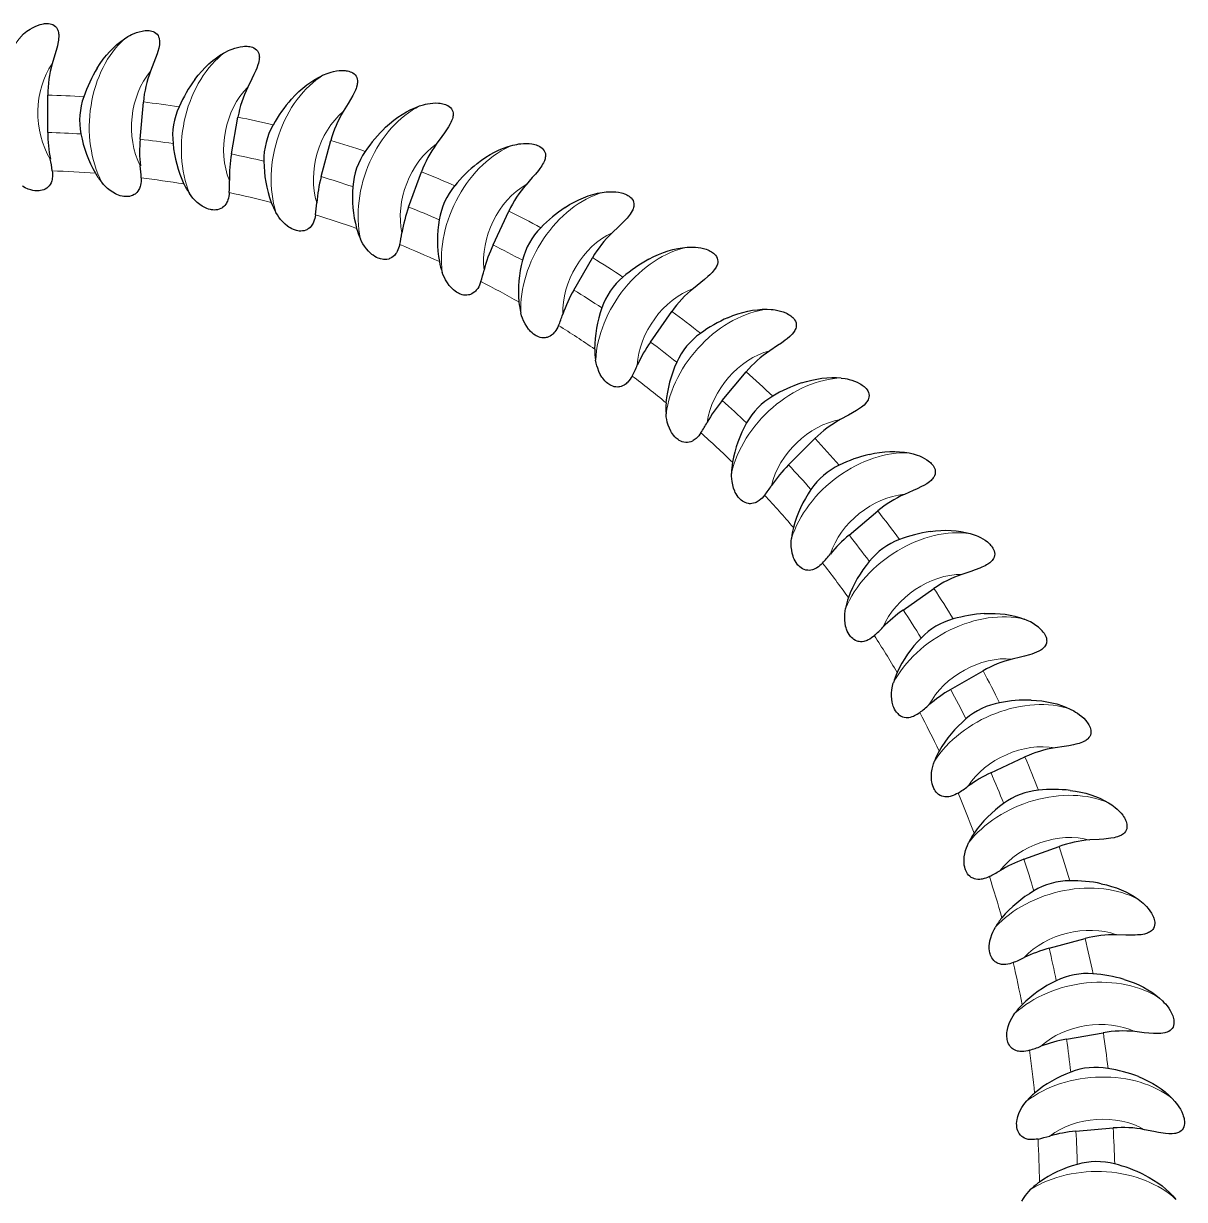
# Model space of a CAD drawing. Extents: x 89 to 617, y -10 to 440.
# Drawn here: x 585.83 to 616.9, y 140.66 to 172.13 of the extents above; entities that cross this region are included whole.
import ezdxf

# ---------------------------------------------------------------- set-up
doc = ezdxf.new("R2010")
doc.units = 0
doc.header["$LTSCALE"] = 7
doc.header["$MEASUREMENT"] = 0
doc.layers.add('8', color=250, linetype='CONTINUOUS', lineweight=15)

msp = doc.modelspace()

# ---------------------------------------------------------------- linework, layer by layer
at = {"layer": '8', "lineweight": 30, "ltscale": 0.02501}
for p, q in [((586.481, 169.217), (586.481, 170.217)), ((593.797, 168.035), (594.056, 169.001)), ((598.395, 166.207), (598.818, 167.114)), ((600.557, 165), (601.057, 165.866)), ((602.606, 163.609), (603.18, 164.428)), ((606.302, 160.318), (607.009, 161.026)), ((607.921, 158.444), (608.687, 159.087)), ((612.598, 149.765), (613.538, 150.108)), ((613.273, 147.383), (614.24, 147.642)), ((613.99, 142.487), (614.986, 142.574))]:
    msp.add_line(p, q, dxfattribs=at)
at = {"layer": '8', "lineweight": 30, "ltscale": 0.025011}
for p, q in [((588.951, 169.037), (589.038, 170.033)), ((591.396, 168.642), (591.569, 169.627)), ((596.136, 167.221), (596.478, 168.162)), ((609.37, 156.436), (610.19, 157.01)), ((610.639, 154.309), (611.506, 154.81)), ((611.718, 152.08), (612.624, 152.503)), ((613.738, 144.95), (614.724, 145.124))]:
    msp.add_line(p, q, dxfattribs=at)
at = {"layer": '8', "lineweight": 30, "ltscale": 0.025009}
msp.add_line((604.526, 162.044), (605.169, 162.81), dxfattribs=at)
at = {"layer": '8', "lineweight": 30}
for points in [[(585.832, 171.86), (585.919, 171.926), (585.964, 171.957), (586.011, 171.986), (586.074, 172.022), (586.141, 172.055), (586.209, 172.083), (586.281, 172.106), (586.321, 172.117), (586.362, 172.125), (586.396, 172.13), (586.43, 172.133), (586.467, 172.134), (586.504, 172.132), (586.541, 172.127), (586.576, 172.119), (586.618, 172.103), (586.656, 172.081), (586.689, 172.054), (586.716, 172.023), (586.736, 171.99), (586.751, 171.954), (586.76, 171.926), (586.766, 171.897), (586.77, 171.868), (586.773, 171.839), (586.773, 171.779), (586.771, 171.734), (586.766, 171.688), (586.75, 171.597), (586.737, 171.536), (586.706, 171.413), (586.672, 171.293), (586.6, 171.053)], [(588.534, 171.726), (588.627, 171.784), (588.675, 171.811), (588.724, 171.836), (588.79, 171.866), (588.859, 171.893), (588.93, 171.915), (589.003, 171.932), (589.045, 171.939), (589.086, 171.944), (589.12, 171.945), (589.154, 171.946), (589.191, 171.943), (589.228, 171.938), (589.264, 171.93), (589.298, 171.919), (589.339, 171.899), (589.375, 171.875), (589.405, 171.845), (589.43, 171.811), (589.447, 171.776), (589.459, 171.739), (589.465, 171.711), (589.469, 171.682), (589.47, 171.653), (589.47, 171.623), (589.466, 171.564), (589.459, 171.519), (589.45, 171.473), (589.426, 171.384), (589.408, 171.324), (589.366, 171.204), (589.322, 171.088), (589.23, 170.855)], [(591.215, 171.357), (591.312, 171.407), (591.362, 171.43), (591.413, 171.45), (591.482, 171.475), (591.553, 171.495), (591.626, 171.511), (591.7, 171.522), (591.742, 171.525), (591.784, 171.526), (591.818, 171.525), (591.851, 171.522), (591.888, 171.516), (591.925, 171.508), (591.96, 171.497), (591.993, 171.483), (592.032, 171.46), (592.066, 171.432), (592.093, 171.4), (592.114, 171.364), (592.129, 171.328), (592.137, 171.29), (592.141, 171.261), (592.142, 171.232), (592.141, 171.202), (592.139, 171.173), (592.129, 171.114), (592.118, 171.07), (592.105, 171.026), (592.074, 170.938), (592.05, 170.88), (591.998, 170.765), (591.944, 170.653), (591.832, 170.429)], [(593.854, 170.756), (593.955, 170.797), (594.007, 170.815), (594.059, 170.831), (594.13, 170.85), (594.202, 170.864), (594.276, 170.873), (594.351, 170.877), (594.393, 170.877), (594.434, 170.874), (594.468, 170.87), (594.502, 170.864), (594.538, 170.856), (594.574, 170.844), (594.608, 170.83), (594.64, 170.813), (594.676, 170.787), (594.708, 170.756), (594.732, 170.722), (594.75, 170.685), (594.761, 170.647), (594.766, 170.608), (594.767, 170.579), (594.766, 170.55), (594.763, 170.521), (594.757, 170.492), (594.742, 170.434), (594.728, 170.391), (594.711, 170.348), (594.673, 170.264), (594.644, 170.208), (594.582, 170.098), (594.518, 169.991), (594.387, 169.777)], [(596.43, 169.927), (596.534, 169.959), (596.587, 169.973), (596.641, 169.984), (596.713, 169.996), (596.786, 170.004), (596.86, 170.007), (596.936, 170.005), (596.977, 170.001), (597.019, 169.994), (597.052, 169.987), (597.085, 169.979), (597.12, 169.967), (597.155, 169.952), (597.187, 169.935), (597.218, 169.916), (597.252, 169.886), (597.28, 169.853), (597.302, 169.817), (597.316, 169.778), (597.324, 169.739), (597.326, 169.701), (597.324, 169.672), (597.321, 169.643), (597.315, 169.614), (597.307, 169.585), (597.287, 169.529), (597.269, 169.487), (597.248, 169.446), (597.203, 169.366), (597.169, 169.313), (597.098, 169.208), (597.025, 169.107), (596.876, 168.906)], [(598.924, 168.877), (599.03, 168.9), (599.084, 168.909), (599.139, 168.915), (599.212, 168.921), (599.286, 168.923), (599.36, 168.919), (599.435, 168.91), (599.476, 168.902), (599.516, 168.893), (599.549, 168.883), (599.581, 168.871), (599.615, 168.856), (599.648, 168.839), (599.679, 168.819), (599.707, 168.797), (599.739, 168.764), (599.765, 168.729), (599.783, 168.691), (599.794, 168.651), (599.798, 168.612), (599.797, 168.573), (599.793, 168.544), (599.786, 168.516), (599.778, 168.488), (599.768, 168.46), (599.743, 168.406), (599.721, 168.366), (599.697, 168.326), (599.645, 168.25), (599.607, 168.2), (599.527, 168.102), (599.445, 168.008), (599.279, 167.82)], [(586.6, 168.19), (586.604, 168.141), (586.606, 168.091), (586.605, 168.04), (586.599, 167.99), (586.594, 167.958), (586.586, 167.927), (586.577, 167.899), (586.567, 167.872), (586.545, 167.829), (586.521, 167.793), (586.495, 167.763), (586.475, 167.745), (586.455, 167.728), (586.414, 167.702), (586.373, 167.683), (586.332, 167.669), (586.29, 167.66), (586.249, 167.654), (586.217, 167.653), (586.186, 167.653), (586.134, 167.657), (586.082, 167.666), (586.031, 167.678), (585.993, 167.69), (585.954, 167.704), (585.878, 167.739), (585.802, 167.781)], [(588.98, 168.003), (588.98, 167.954), (588.977, 167.904), (588.972, 167.854), (588.962, 167.804), (588.953, 167.773), (588.943, 167.743), (588.932, 167.715), (588.919, 167.69), (588.894, 167.648), (588.866, 167.614), (588.838, 167.587), (588.817, 167.57), (588.795, 167.556), (588.752, 167.533), (588.71, 167.518), (588.667, 167.507), (588.625, 167.502), (588.583, 167.5), (588.552, 167.501), (588.52, 167.504), (588.469, 167.513), (588.419, 167.526), (588.369, 167.543), (588.332, 167.558), (588.295, 167.576), (588.222, 167.616), (588.15, 167.665), (588.079, 167.722), (588.027, 167.771), (587.975, 167.824), (587.925, 167.883)], [(591.335, 167.61), (591.33, 167.561), (591.323, 167.511), (591.313, 167.461), (591.299, 167.413), (591.288, 167.382), (591.275, 167.353), (591.262, 167.327), (591.247, 167.303), (591.218, 167.264), (591.187, 167.232), (591.157, 167.207), (591.134, 167.192), (591.112, 167.18), (591.067, 167.161), (591.023, 167.149), (590.98, 167.143), (590.938, 167.141), (590.896, 167.143), (590.864, 167.147), (590.833, 167.153), (590.783, 167.166), (590.734, 167.183), (590.686, 167.205), (590.65, 167.223), (590.615, 167.243), (590.545, 167.29), (590.478, 167.345), (590.413, 167.408), (590.365, 167.461), (590.318, 167.519), (590.273, 167.582)], [(601.316, 167.613), (601.425, 167.627), (601.48, 167.631), (601.534, 167.633), (601.608, 167.632), (601.681, 167.627), (601.755, 167.617), (601.829, 167.602), (601.869, 167.591), (601.908, 167.577), (601.94, 167.565), (601.971, 167.55), (602.003, 167.533), (602.035, 167.512), (602.064, 167.49), (602.09, 167.465), (602.119, 167.43), (602.141, 167.393), (602.156, 167.353), (602.164, 167.312), (602.165, 167.273), (602.16, 167.235), (602.153, 167.206), (602.144, 167.178), (602.134, 167.151), (602.121, 167.124), (602.092, 167.073), (602.066, 167.035), (602.039, 166.997), (601.98, 166.926), (601.938, 166.88), (601.85, 166.789), (601.76, 166.702), (601.579, 166.53)], [(593.646, 167.012), (593.638, 166.964), (593.626, 166.915), (593.612, 166.866), (593.594, 166.82), (593.58, 166.79), (593.565, 166.762), (593.549, 166.737), (593.532, 166.714), (593.499, 166.678), (593.466, 166.649), (593.434, 166.627), (593.41, 166.614), (593.386, 166.604), (593.34, 166.589), (593.295, 166.581), (593.252, 166.578), (593.21, 166.58), (593.168, 166.586), (593.137, 166.592), (593.107, 166.601), (593.058, 166.618), (593.01, 166.64), (592.964, 166.665), (592.93, 166.687), (592.897, 166.71), (592.832, 166.763), (592.77, 166.824), (592.71, 166.892), (592.667, 166.949), (592.625, 167.011), (592.586, 167.077)], [(595.897, 166.216), (595.884, 166.168), (595.868, 166.121), (595.85, 166.073), (595.827, 166.028), (595.811, 166), (595.794, 165.974), (595.775, 165.95), (595.757, 165.929), (595.721, 165.895), (595.686, 165.87), (595.652, 165.851), (595.627, 165.84), (595.602, 165.831), (595.555, 165.821), (595.51, 165.817), (595.466, 165.818), (595.424, 165.823), (595.383, 165.832), (595.353, 165.842), (595.323, 165.853), (595.276, 165.874), (595.231, 165.9), (595.187, 165.93), (595.155, 165.954), (595.124, 165.98), (595.064, 166.038), (595.007, 166.104), (594.953, 166.178), (594.915, 166.238), (594.879, 166.303), (594.846, 166.373)], [(603.59, 166.146), (603.699, 166.15), (603.754, 166.149), (603.809, 166.147), (603.882, 166.139), (603.955, 166.128), (604.027, 166.112), (604.099, 166.09), (604.138, 166.075), (604.176, 166.058), (604.207, 166.043), (604.236, 166.026), (604.267, 166.006), (604.297, 165.983), (604.324, 165.958), (604.348, 165.931), (604.374, 165.894), (604.393, 165.854), (604.404, 165.813), (604.408, 165.772), (604.405, 165.733), (604.397, 165.695), (604.388, 165.668), (604.377, 165.641), (604.364, 165.614), (604.349, 165.589), (604.315, 165.54), (604.287, 165.504), (604.256, 165.47), (604.191, 165.403), (604.146, 165.361), (604.05, 165.278), (603.953, 165.2), (603.757, 165.044)], [(598.069, 165.226), (598.052, 165.18), (598.033, 165.134), (598.01, 165.088), (597.984, 165.045), (597.965, 165.019), (597.945, 164.994), (597.925, 164.972), (597.905, 164.952), (597.867, 164.922), (597.829, 164.9), (597.793, 164.884), (597.767, 164.875), (597.742, 164.869), (597.694, 164.862), (597.649, 164.862), (597.606, 164.867), (597.564, 164.876), (597.524, 164.889), (597.495, 164.901), (597.467, 164.914), (597.421, 164.94), (597.378, 164.97), (597.337, 165.003), (597.307, 165.03), (597.279, 165.059), (597.224, 165.122), (597.173, 165.193), (597.126, 165.27), (597.094, 165.334), (597.063, 165.402), (597.036, 165.474)], [(600.147, 164.051), (600.126, 164.006), (600.103, 163.962), (600.076, 163.919), (600.046, 163.878), (600.025, 163.853), (600.004, 163.83), (599.982, 163.81), (599.959, 163.792), (599.919, 163.766), (599.879, 163.747), (599.842, 163.734), (599.816, 163.727), (599.79, 163.723), (599.742, 163.721), (599.697, 163.725), (599.654, 163.734), (599.614, 163.746), (599.575, 163.763), (599.547, 163.777), (599.52, 163.793), (599.477, 163.822), (599.437, 163.856), (599.398, 163.892), (599.371, 163.922), (599.345, 163.953), (599.296, 164.021), (599.252, 164.096), (599.212, 164.177), (599.185, 164.243), (599.16, 164.313), (599.139, 164.388)], [(605.727, 164.486), (605.837, 164.481), (605.891, 164.475), (605.945, 164.468), (606.017, 164.454), (606.089, 164.436), (606.16, 164.414), (606.23, 164.386), (606.267, 164.368), (606.304, 164.348), (606.333, 164.33), (606.36, 164.311), (606.39, 164.287), (606.417, 164.262), (606.442, 164.235), (606.464, 164.206), (606.486, 164.166), (606.501, 164.125), (606.509, 164.084), (606.509, 164.043), (606.504, 164.004), (606.492, 163.967), (606.481, 163.94), (606.467, 163.914), (606.452, 163.889), (606.435, 163.865), (606.397, 163.819), (606.365, 163.786), (606.332, 163.754), (606.262, 163.694), (606.212, 163.656), (606.11, 163.582), (606.006, 163.512), (605.797, 163.373)], [(602.115, 162.699), (602.09, 162.656), (602.063, 162.614), (602.032, 162.574), (601.999, 162.536), (601.976, 162.513), (601.953, 162.492), (601.929, 162.474), (601.905, 162.458), (601.862, 162.435), (601.822, 162.419), (601.784, 162.41), (601.757, 162.406), (601.731, 162.404), (601.682, 162.406), (601.638, 162.414), (601.596, 162.426), (601.557, 162.442), (601.52, 162.462), (601.493, 162.478), (601.467, 162.497), (601.427, 162.53), (601.39, 162.566), (601.355, 162.606), (601.331, 162.638), (601.307, 162.671), (601.264, 162.743), (601.227, 162.822), (601.194, 162.906), (601.173, 162.975), (601.155, 163.047), (601.14, 163.122)], [(607.712, 162.646), (607.82, 162.631), (607.874, 162.621), (607.927, 162.609), (607.998, 162.589), (608.068, 162.565), (608.136, 162.537), (608.203, 162.503), (608.239, 162.481), (608.274, 162.458), (608.301, 162.438), (608.327, 162.416), (608.354, 162.39), (608.379, 162.363), (608.402, 162.333), (608.421, 162.303), (608.44, 162.262), (608.451, 162.219), (608.455, 162.177), (608.452, 162.136), (608.443, 162.098), (608.428, 162.062), (608.415, 162.036), (608.399, 162.012), (608.381, 161.988), (608.362, 161.966), (608.321, 161.923), (608.286, 161.893), (608.25, 161.864), (608.175, 161.811), (608.122, 161.777), (608.014, 161.712), (607.905, 161.651), (607.684, 161.532)], [(603.957, 161.181), (603.929, 161.141), (603.898, 161.101), (603.864, 161.063), (603.828, 161.028), (603.803, 161.007), (603.777, 160.989), (603.752, 160.972), (603.727, 160.959), (603.683, 160.94), (603.641, 160.928), (603.602, 160.921), (603.575, 160.92), (603.549, 160.92), (603.501, 160.926), (603.457, 160.938), (603.417, 160.954), (603.379, 160.974), (603.344, 160.996), (603.318, 161.015), (603.294, 161.036), (603.258, 161.072), (603.224, 161.112), (603.192, 161.155), (603.171, 161.188), (603.15, 161.224), (603.114, 161.299), (603.083, 161.38), (603.058, 161.468), (603.043, 161.537), (603.031, 161.611), (603.023, 161.688)], [(609.528, 160.64), (609.635, 160.616), (609.687, 160.601), (609.74, 160.584), (609.808, 160.559), (609.876, 160.529), (609.941, 160.494), (610.005, 160.454), (610.039, 160.43), (610.072, 160.404), (610.097, 160.381), (610.121, 160.358), (610.146, 160.33), (610.169, 160.3), (610.188, 160.269), (610.205, 160.236), (610.22, 160.194), (610.228, 160.151), (610.228, 160.109), (610.221, 160.068), (610.209, 160.031), (610.191, 159.996), (610.175, 159.972), (610.157, 159.949), (610.138, 159.927), (610.117, 159.906), (610.072, 159.867), (610.035, 159.84), (609.997, 159.815), (609.917, 159.768), (609.861, 159.738), (609.747, 159.683), (609.634, 159.632), (609.404, 159.532)], [(605.66, 159.508), (605.629, 159.47), (605.594, 159.434), (605.557, 159.399), (605.518, 159.367), (605.491, 159.348), (605.464, 159.332), (605.438, 159.318), (605.412, 159.307), (605.366, 159.292), (605.323, 159.283), (605.284, 159.28), (605.256, 159.281), (605.231, 159.284), (605.183, 159.294), (605.141, 159.31), (605.102, 159.329), (605.066, 159.352), (605.033, 159.377), (605.009, 159.399), (604.987, 159.421), (604.954, 159.461), (604.923, 159.503), (604.896, 159.548), (604.877, 159.584), (604.86, 159.621), (604.83, 159.699), (604.807, 159.783), (604.789, 159.872), (604.78, 159.943), (604.775, 160.017), (604.774, 160.094)], [(607.211, 157.693), (607.176, 157.658), (607.139, 157.624), (607.099, 157.593), (607.057, 157.565), (607.029, 157.549), (607.001, 157.535), (606.973, 157.523), (606.946, 157.514), (606.899, 157.503), (606.855, 157.498), (606.816, 157.499), (606.789, 157.502), (606.764, 157.507), (606.717, 157.522), (606.676, 157.541), (606.639, 157.563), (606.605, 157.589), (606.575, 157.618), (606.553, 157.641), (606.533, 157.665), (606.503, 157.707), (606.476, 157.752), (606.453, 157.8), (606.438, 157.837), (606.424, 157.875), (606.401, 157.956), (606.385, 158.041), (606.375, 158.131), (606.372, 158.203), (606.373, 158.277), (606.379, 158.354)], [(611.163, 158.484), (611.267, 158.45), (611.318, 158.431), (611.369, 158.41), (611.435, 158.378), (611.499, 158.342), (611.562, 158.302), (611.622, 158.257), (611.654, 158.23), (611.684, 158.201), (611.707, 158.176), (611.729, 158.15), (611.751, 158.12), (611.771, 158.089), (611.788, 158.056), (611.802, 158.022), (611.813, 157.979), (611.817, 157.935), (611.814, 157.893), (611.804, 157.853), (611.788, 157.817), (611.767, 157.784), (611.749, 157.761), (611.729, 157.74), (611.708, 157.72), (611.685, 157.701), (611.637, 157.666), (611.598, 157.642), (611.558, 157.62), (611.474, 157.58), (611.416, 157.556), (611.298, 157.511), (611.18, 157.47), (610.942, 157.391)], [(608.598, 155.749), (608.56, 155.718), (608.52, 155.688), (608.477, 155.66), (608.433, 155.635), (608.404, 155.622), (608.374, 155.61), (608.346, 155.601), (608.318, 155.594), (608.27, 155.588), (608.226, 155.587), (608.187, 155.591), (608.161, 155.596), (608.136, 155.603), (608.091, 155.622), (608.052, 155.644), (608.017, 155.67), (607.985, 155.699), (607.957, 155.73), (607.938, 155.755), (607.92, 155.781), (607.894, 155.826), (607.871, 155.873), (607.852, 155.922), (607.84, 155.96), (607.829, 156), (607.814, 156.082), (607.805, 156.168), (607.803, 156.259), (607.806, 156.331), (607.814, 156.404), (607.827, 156.481)], [(613.114, 155.846), (613.086, 155.88), (613.056, 155.912), (613.024, 155.943), (612.991, 155.973), (612.921, 156.026), (612.848, 156.075), (612.772, 156.118), (612.688, 156.158), (612.603, 156.193)], [(613.114, 155.846), (613.138, 155.813), (613.159, 155.778), (613.177, 155.743), (613.191, 155.706), (613.199, 155.68), (613.204, 155.655), (613.207, 155.631), (613.208, 155.608), (613.206, 155.577), (613.2, 155.547), (613.191, 155.519), (613.172, 155.481), (613.147, 155.447), (613.126, 155.424), (613.103, 155.403), (613.078, 155.383), (613.052, 155.365), (612.996, 155.333), (612.937, 155.305), (612.876, 155.281), (612.813, 155.259), (612.746, 155.238), (612.611, 155.202), (612.505, 155.175), (612.289, 155.124)], [(609.19, 153.702), (609.161, 153.742), (609.137, 153.784), (609.116, 153.828), (609.102, 153.862), (609.091, 153.898), (609.072, 153.971), (609.061, 154.048), (609.056, 154.13), (609.058, 154.215), (609.066, 154.303), (609.082, 154.394), (609.105, 154.488)], [(609.19, 153.702), (609.226, 153.663), (609.247, 153.643), (609.27, 153.625), (609.292, 153.611), (609.315, 153.598), (609.353, 153.581), (609.396, 153.568), (609.445, 153.561), (609.48, 153.56), (609.519, 153.563), (609.563, 153.571), (609.61, 153.584), (609.642, 153.596), (609.674, 153.61), (609.711, 153.629), (609.747, 153.65), (609.81, 153.693)], [(613.839, 153.785), (613.935, 153.734), (613.983, 153.706), (614.029, 153.677), (614.088, 153.634), (614.146, 153.588), (614.2, 153.538), (614.252, 153.482), (614.278, 153.45), (614.303, 153.417), (614.321, 153.388), (614.338, 153.359), (614.355, 153.325), (614.369, 153.291), (614.38, 153.256), (614.388, 153.22), (614.391, 153.175), (614.388, 153.132), (614.377, 153.091), (614.36, 153.053), (614.338, 153.02), (614.312, 152.992), (614.291, 152.972), (614.268, 152.954), (614.243, 152.938), (614.217, 152.924), (614.164, 152.898), (614.121, 152.881), (614.078, 152.867), (613.988, 152.842), (613.927, 152.828), (613.803, 152.804), (613.68, 152.784), (613.432, 152.748)], [(610.838, 151.538), (610.795, 151.514), (610.75, 151.491), (610.704, 151.471), (610.656, 151.454), (610.624, 151.446), (610.594, 151.44), (610.564, 151.436), (610.535, 151.434), (610.487, 151.436), (610.444, 151.442), (610.406, 151.453), (610.381, 151.463), (610.358, 151.475), (610.317, 151.5), (610.282, 151.53), (610.252, 151.561), (610.226, 151.595), (610.204, 151.63), (610.189, 151.658), (610.176, 151.687), (610.158, 151.735), (610.144, 151.786), (610.133, 151.838), (610.128, 151.877), (610.124, 151.918), (610.123, 152.002), (610.13, 152.088), (610.144, 152.178), (610.159, 152.248), (610.18, 152.319), (610.205, 152.392)], [(614.859, 151.279), (614.951, 151.22), (614.996, 151.188), (615.039, 151.154), (615.095, 151.107), (615.148, 151.056), (615.198, 151.001), (615.245, 150.941), (615.268, 150.907), (615.29, 150.871), (615.306, 150.841), (615.32, 150.811), (615.334, 150.776), (615.345, 150.74), (615.353, 150.704), (615.357, 150.668), (615.357, 150.623), (615.35, 150.58), (615.336, 150.54), (615.315, 150.504), (615.291, 150.474), (615.262, 150.447), (615.239, 150.43), (615.214, 150.414), (615.189, 150.4), (615.162, 150.388), (615.106, 150.367), (615.062, 150.354), (615.017, 150.343), (614.926, 150.326), (614.864, 150.318), (614.738, 150.305), (614.614, 150.296), (614.364, 150.281)], [(611.674, 149.302), (611.629, 149.281), (611.583, 149.263), (611.535, 149.247), (611.486, 149.235), (611.454, 149.229), (611.422, 149.225), (611.392, 149.224), (611.364, 149.225), (611.316, 149.23), (611.273, 149.241), (611.237, 149.255), (611.212, 149.267), (611.19, 149.281), (611.152, 149.31), (611.119, 149.342), (611.092, 149.376), (611.07, 149.412), (611.05, 149.449), (611.038, 149.478), (611.027, 149.508), (611.014, 149.558), (611.004, 149.609), (610.998, 149.662), (610.997, 149.702), (610.997, 149.743), (611.003, 149.826), (611.017, 149.912), (611.038, 150), (611.06, 150.068), (611.087, 150.137), (611.119, 150.208)], [(615.658, 148.694), (615.744, 148.627), (615.786, 148.591), (615.826, 148.554), (615.878, 148.501), (615.926, 148.446), (615.971, 148.387), (616.012, 148.324), (616.033, 148.287), (616.051, 148.25), (616.064, 148.219), (616.076, 148.187), (616.087, 148.151), (616.095, 148.115), (616.099, 148.078), (616.101, 148.042), (616.096, 147.997), (616.085, 147.954), (616.068, 147.916), (616.045, 147.882), (616.017, 147.854), (615.987, 147.83), (615.962, 147.814), (615.936, 147.801), (615.909, 147.789), (615.881, 147.779), (615.824, 147.763), (615.779, 147.754), (615.734, 147.747), (615.642, 147.739), (615.579, 147.735), (615.452, 147.734), (615.328, 147.736), (615.077, 147.742)], [(612.312, 147.002), (612.266, 146.985), (612.218, 146.97), (612.169, 146.959), (612.119, 146.951), (612.086, 146.948), (612.055, 146.947), (612.025, 146.949), (611.997, 146.952), (611.949, 146.962), (611.908, 146.976), (611.873, 146.993), (611.849, 147.007), (611.829, 147.022), (611.793, 147.055), (611.763, 147.09), (611.739, 147.126), (611.72, 147.164), (611.704, 147.202), (611.694, 147.232), (611.686, 147.263), (611.677, 147.314), (611.672, 147.366), (611.671, 147.419), (611.672, 147.459), (611.676, 147.5), (611.689, 147.582), (611.711, 147.666), (611.74, 147.752), (611.768, 147.818), (611.8, 147.885), (611.838, 147.952)], [(616.228, 146.048), (616.308, 145.974), (616.347, 145.935), (616.384, 145.894), (616.43, 145.838), (616.474, 145.778), (616.513, 145.716), (616.549, 145.649), (616.566, 145.611), (616.581, 145.572), (616.592, 145.54), (616.601, 145.507), (616.608, 145.47), (616.613, 145.433), (616.614, 145.397), (616.612, 145.36), (616.604, 145.316), (616.589, 145.275), (616.569, 145.238), (616.542, 145.206), (616.513, 145.18), (616.48, 145.159), (616.454, 145.146), (616.428, 145.135), (616.4, 145.126), (616.371, 145.118), (616.312, 145.107), (616.267, 145.102), (616.221, 145.099), (616.129, 145.098), (616.066, 145.101), (615.94, 145.11), (615.816, 145.123), (615.567, 145.151)], [(612.748, 144.654), (612.7, 144.642), (612.651, 144.631), (612.601, 144.624), (612.551, 144.621), (612.518, 144.621), (612.487, 144.623), (612.457, 144.627), (612.429, 144.632), (612.383, 144.646), (612.343, 144.664), (612.309, 144.684), (612.287, 144.7), (612.268, 144.717), (612.235, 144.753), (612.209, 144.79), (612.188, 144.828), (612.172, 144.867), (612.159, 144.907), (612.152, 144.938), (612.147, 144.969), (612.142, 145.021), (612.142, 145.073), (612.145, 145.126), (612.15, 145.166), (612.157, 145.206), (612.178, 145.287), (612.206, 145.369), (612.243, 145.452), (612.276, 145.515), (612.315, 145.579), (612.358, 145.643)], [(612.977, 142.278), (612.929, 142.27), (612.879, 142.264), (612.828, 142.261), (612.778, 142.262), (612.745, 142.265), (612.714, 142.269), (612.685, 142.276), (612.657, 142.284), (612.612, 142.302), (612.574, 142.323), (612.542, 142.346), (612.522, 142.364), (612.504, 142.383), (612.474, 142.421), (612.452, 142.46), (612.434, 142.5), (612.421, 142.54), (612.413, 142.582), (612.408, 142.613), (612.406, 142.644), (612.405, 142.696), (612.41, 142.748), (612.418, 142.8), (612.426, 142.84), (612.437, 142.879), (612.464, 142.958), (612.5, 143.037), (612.544, 143.117), (612.582, 143.177), (612.626, 143.237), (612.675, 143.297)], [(616.566, 143.364), (616.639, 143.283), (616.674, 143.24), (616.707, 143.196), (616.748, 143.136), (616.786, 143.073), (616.821, 143.007), (616.85, 142.938), (616.864, 142.898), (616.876, 142.858), (616.883, 142.825), (616.889, 142.792), (616.894, 142.755), (616.895, 142.717), (616.893, 142.68), (616.888, 142.645), (616.876, 142.601), (616.858, 142.561), (616.834, 142.526), (616.805, 142.497), (616.774, 142.474), (616.739, 142.455), (616.712, 142.445), (616.685, 142.436), (616.656, 142.429), (616.627, 142.424), (616.568, 142.418), (616.522, 142.417), (616.476, 142.418), (616.384, 142.426), (616.321, 142.434), (616.197, 142.454), (616.074, 142.477), (615.829, 142.527)], [(612.547, 140.613), (612.589, 140.689), (612.64, 140.764), (612.683, 140.821), (612.732, 140.877), (612.786, 140.932)]]:
    msp.add_lwpolyline(points, dxfattribs=at)
for centre, radius, start, end in [((589.446, 170.22), 2.965, 163.6809, 180.0394), ((591.222, 168.863), 3.999, 148.7342, 160.8647), ((591.992, 169.777), 2.965, 158.6809, 175.0394), ((593.643, 168.271), 3.999, 143.7342, 155.8647), ((594.49, 169.114), 2.965, 153.6809, 170.0394), ((589.224, 169.539), 1.891, 160.3687, 191.0375), ((596.003, 167.47), 3.999, 138.7342, 150.8647), ((591.712, 169.118), 1.891, 155.3697, 186.0366), ((596.92, 168.236), 2.965, 148.6809, 165.0394), ((594.153, 168.483), 1.891, 150.3688, 181.0375), ((598.284, 166.466), 3.999, 133.7342, 145.8647), ((590.218, 169.218), 3.737, 180.0191, 190.9749), ((590.596, 169.762), 3.28, 190.2668, 209.9273), ((592.674, 168.712), 3.737, 175.0191, 185.9749), ((593.099, 169.22), 3.281, 185.2542, 204.9096), ((596.53, 167.636), 1.891, 145.3688, 176.0375), ((599.265, 167.149), 2.965, 143.6809, 160.0394), ((582.736, 167.725), 3.892, 6.8669, 11.5882), ((595.076, 167.994), 3.737, 170.0191, 180.9749), ((595.544, 168.463), 3.281, 180.2542, 199.9096), ((600.47, 165.268), 3.999, 128.7342, 140.8647), ((589.445, 169.131), 1.967, 210.716, 219.3701), ((585.09, 167.877), 3.892, 1.8669, 6.5882), ((591.897, 168.692), 1.967, 205.716, 214.3701), ((587.449, 167.822), 3.892, 356.8669, 1.5882), ((597.407, 167.069), 3.737, 165.0191, 175.9749), ((597.914, 167.495), 3.281, 175.2542, 194.9096), ((598.823, 166.586), 1.891, 140.3688, 171.0375), ((601.506, 165.863), 2.965, 138.6809, 155.0394), ((594.3, 168.042), 1.967, 200.716, 209.3701), ((589.793, 167.563), 3.892, 351.8669, 356.5882), ((599.648, 165.945), 3.737, 160.0191, 170.9749), ((602.542, 163.883), 3.999, 123.7342, 135.8647), ((600.19, 166.325), 3.281, 170.2542, 189.9096), ((596.638, 167.184), 1.967, 195.716, 204.3701), ((592.107, 167.1), 3.892, 346.8669, 351.5882), ((601.017, 165.34), 1.891, 135.3688, 166.0375), ((603.626, 164.385), 2.965, 133.6809, 150.0394), ((601.782, 164.629), 3.737, 155.0191, 165.9749), ((598.892, 166.126), 1.967, 190.716, 199.3701), ((602.356, 164.961), 3.281, 165.2542, 184.9096), ((604.486, 162.323), 3.999, 118.7342, 130.8647), ((594.371, 166.437), 3.892, 341.8669, 346.5882), ((603.094, 163.907), 1.891, 130.3688, 161.0375), ((603.794, 163.132), 3.737, 150.0191, 160.9749), ((605.61, 162.729), 2.965, 128.6809, 145.0394), ((601.045, 164.876), 1.967, 185.716, 194.3701), ((596.568, 165.58), 3.892, 336.8669, 341.5882), ((604.394, 163.413), 3.281, 160.2542, 179.9096), ((606.287, 160.6), 3.999, 113.7342, 125.8647), ((605.038, 162.299), 1.891, 125.3688, 156.0375), ((603.081, 163.443), 1.967, 180.716, 189.3701), ((605.668, 161.466), 3.737, 145.0191, 155.9749), ((607.442, 160.906), 2.965, 123.6809, 140.0394), ((606.29, 161.693), 3.281, 155.2542, 174.9096), ((598.683, 164.534), 3.892, 331.8669, 336.5882), ((607.93, 158.726), 3.999, 108.7342, 120.8647), ((606.834, 160.528), 1.891, 120.3688, 151.0375), ((604.985, 161.837), 1.967, 175.716, 184.3701), ((607.389, 159.643), 3.737, 140.0191, 150.9749), ((609.107, 158.93), 2.965, 118.6809, 135.0394), ((600.698, 163.308), 3.892, 326.8669, 331.5882), ((608.029, 159.815), 3.281, 150.2542, 169.9096), ((609.404, 156.716), 3.999, 103.7342, 115.8647), ((606.741, 160.072), 1.967, 170.716, 179.3701), ((608.945, 157.677), 3.737, 135.0191, 145.9749), ((608.469, 158.607), 1.891, 115.3688, 146.0375), ((602.599, 161.911), 3.892, 321.8669, 326.5882), ((609.598, 157.792), 3.281, 145.2542, 164.9096), ((610.595, 156.817), 2.965, 113.6809, 130.0394), ((608.337, 158.161), 1.967, 165.716, 174.3701), ((610.324, 155.582), 3.737, 130.0191, 140.9749), ((609.931, 156.55), 1.891, 110.3688, 141.0375), ((610.697, 154.585), 3.999, 98.7342, 110.8647), ((604.371, 160.354), 3.892, 316.8669, 321.5882), ((610.984, 155.642), 3.28, 140.2668, 159.9273), ((611.892, 154.582), 2.965, 108.6809, 125.0394), ((609.76, 156.118), 1.967, 160.716, 169.3701), ((611.515, 153.376), 3.737, 125.0191, 135.9749), ((611.207, 154.374), 1.891, 105.3688, 136.0375), ((611.8, 152.35), 3.999, 93.7342, 105.8647), ((606, 158.648), 3.892, 311.8669, 316.5882), ((612.177, 153.376), 3.281, 135.2542, 154.9096), ((612.99, 152.243), 2.965, 103.6809, 120.0394), ((611, 153.958), 1.967, 155.716, 164.3701), ((612.509, 151.074), 3.737, 120.0191, 130.9749), ((612.29, 152.095), 1.891, 100.3688, 131.0375), ((612.703, 150.027), 3.999, 88.7342, 100.8647), ((607.475, 156.806), 3.892, 306.8669, 311.5882), ((613.169, 151.017), 3.281, 130.2542, 149.9096), ((612.047, 151.699), 1.967, 150.716, 159.3701), ((613.879, 149.816), 2.965, 98.6809, 115.0394), ((613.298, 148.694), 3.737, 115.0191, 125.9749), ((608.783, 154.843), 3.892, 301.8669, 306.5882), ((613.169, 149.73), 1.891, 95.3688, 126.0375), ((613.401, 147.634), 3.999, 83.7342, 95.8647), ((613.951, 148.579), 3.281, 125.2542, 144.9096), ((612.892, 149.357), 1.967, 145.716, 154.3701), ((614.554, 147.322), 2.965, 93.6809, 110.0394), ((613.877, 146.254), 3.737, 110.0191, 120.9749), ((609.915, 152.774), 3.892, 296.8669, 301.5882), ((613.839, 147.298), 1.891, 90.3688, 121.0375), ((613.887, 145.19), 3.999, 78.7342, 90.8647), ((614.518, 146.083), 3.281, 120.2542, 139.9096), ((613.531, 146.95), 1.967, 140.716, 149.3701), ((615.009, 144.778), 2.965, 88.6809, 105.0394), ((614.242, 143.773), 3.737, 105.0191, 115.9749), ((610.863, 150.614), 3.892, 291.8669, 296.5882), ((614.294, 144.816), 1.891, 85.3699, 116.0365), ((614.159, 142.712), 3.999, 73.7342, 85.8647), ((614.865, 143.547), 3.281, 115.2542, 134.9096), ((613.957, 144.497), 1.967, 135.716, 144.3701), ((615.24, 142.204), 2.965, 83.6809, 100.0394), ((614.388, 141.27), 3.737, 100.0191, 110.9749), ((611.619, 148.379), 3.892, 286.8669, 291.5882), ((614.532, 142.305), 1.891, 80.3685, 111.0377), ((614.213, 140.22), 3.999, 68.7342, 80.8647), ((614.989, 140.991), 3.281, 110.2542, 129.9096), ((614.168, 142.016), 1.967, 130.716, 139.3701), ((615.247, 139.62), 2.965, 78.6809, 95.0394), ((612.177, 146.087), 3.892, 281.8669, 286.5882), ((614.316, 138.764), 3.737, 95.0191, 105.9749), ((614.549, 139.782), 1.891, 75.3703, 106.0357), ((614.891, 138.433), 3.281, 105.2542, 124.9096), ((614.05, 137.733), 3.999, 63.7342, 75.8647), ((614.162, 139.526), 1.967, 125.716, 134.3701)]:
    msp.add_arc(centre, radius, start, end, dxfattribs=at)
at = {"layer": '8', "lineweight": 13}
for radius, start, end in [(29.388, 86.5014, 88.3789), (29.388, 81.5014, 83.3789), (29.388, 76.5014, 78.3789), (28.388, 86.5297, 88.3218), (28.388, 81.5297, 83.3218), (29.388, 71.5014, 73.3789), (28.388, 76.5297, 78.3218), (27.365, 85.5893, 88.009), (29.388, 66.5014, 68.3789), (27.365, 80.5893, 83.009), (28.388, 71.5297, 73.3218), (27.365, 75.5893, 78.009), (28.388, 66.5297, 68.3218), (27.365, 70.5893, 73.009), (29.388, 61.5014, 63.3789), (27.365, 65.5893, 68.009), (28.388, 61.5297, 63.3218), (29.388, 56.5014, 58.3789), (27.365, 60.5893, 63.009), (28.388, 56.5297, 58.3218), (29.388, 51.5014, 53.3789), (27.365, 55.5893, 58.009), (28.388, 51.5297, 53.3218), (29.388, 46.5014, 48.3789), (27.365, 50.5893, 53.009), (28.388, 46.5297, 48.3218), (27.365, 45.5893, 48.009), (29.388, 41.5014, 43.3789), (28.388, 41.5297, 43.3218), (27.365, 40.5893, 43.009), (29.388, 36.5014, 38.3789), (28.388, 36.5297, 38.3218), (27.365, 35.5893, 38.009), (29.388, 31.5014, 33.3789), (28.388, 31.5297, 33.3218), (27.365, 30.5893, 33.009), (29.388, 26.5014, 28.3789), (28.388, 26.5297, 28.3218), (27.365, 25.5893, 28.009), (29.388, 21.5014, 23.3789), (28.388, 21.5297, 23.3218), (27.365, 20.5893, 23.009), (29.388, 16.5014, 18.3789), (28.388, 16.5297, 18.3218), (27.365, 15.5893, 18.009), (29.388, 11.5014, 13.3789), (28.388, 11.5297, 13.3218), (27.365, 10.5893, 13.009), (29.388, 6.5014, 8.3789), (28.388, 6.5297, 8.3218), (27.365, 5.5893, 8.009), (27.365, 0.5893, 3.009), (28.388, 1.5297, 3.3218), (29.388, 1.5014, 3.3789)]:
    msp.add_arc((585.65, 140.842), radius, start, end, dxfattribs=at)
at = {"layer": '8', "lineweight": 13, "extrusion": (0, 0, -1)}
for centre, major_axis, start_param, end_param in [((586.958, 169.742), (0, 2.65), 3.984247, 5.638575), ((589.472, 169.518), (0.231, 2.64), 3.984247, 5.638575), ((591.956, 169.075), (0.46, 2.61), 3.984247, 5.638575), ((587.523, 169.742), (0, 1.85), 3.981634, 5.500024), ((590.035, 169.468), (0.161, 1.843), 3.981634, 5.500024), ((594.393, 168.418), (0.686, 2.56), 3.984247, 5.638575), ((592.513, 168.977), (0.321, 1.822), 3.981634, 5.500024), ((594.939, 168.272), (0.479, 1.787), 3.981634, 5.500024), ((596.763, 167.551), (0.906, 2.49), 3.984247, 5.638575), ((597.295, 167.358), (0.633, 1.738), 3.981634, 5.500024), ((599.049, 166.481), (1.12, 2.402), 3.984247, 5.638575), ((599.561, 166.242), (0.782, 1.677), 3.981634, 5.500024), ((601.232, 165.216), (1.325, 2.295), 3.984247, 5.638575), ((601.722, 164.933), (0.925, 1.602), 3.981634, 5.500024), ((603.298, 163.765), (1.52, 2.171), 3.984247, 5.638575), ((603.761, 163.44), (1.061, 1.515), 3.981634, 5.500024), ((605.228, 162.139), (1.703, 2.03), 3.984247, 5.638575), ((605.662, 161.776), (1.189, 1.417), 3.981634, 5.500024), ((607.01, 160.352), (1.874, 1.874), 3.984247, 5.638575), ((607.41, 159.952), (1.308, 1.308), 3.981634, 5.500024), ((608.629, 158.416), (2.03, 1.703), 3.984247, 5.638575), ((608.993, 157.983), (1.417, 1.189), 3.981634, 5.500024), ((610.073, 156.346), (2.171, 1.52), 3.984247, 5.638575), ((610.398, 155.883), (1.515, 1.061), 3.981634, 5.500024), ((611.332, 154.159), (2.295, 1.325), 3.984247, 5.638575), ((611.615, 153.669), (1.602, 0.925), 3.981634, 5.500024), ((612.395, 151.87), (2.402, 1.12), 3.984247, 5.638575), ((612.634, 151.357), (1.677, 0.782), 3.981634, 5.500024), ((613.254, 149.497), (2.49, 0.906), 3.984247, 5.638575), ((613.448, 148.965), (1.738, 0.633), 3.981634, 5.500024), ((613.903, 147.058), (2.56, 0.686), 3.984247, 5.638575), ((614.05, 146.512), (1.787, 0.479), 3.981634, 5.500024), ((614.338, 144.572), (2.61, 0.46), 3.984247, 5.638575), ((614.436, 144.015), (1.822, 0.321), 3.981634, 5.500024), ((614.554, 142.057), (2.64, 0.231), 3.984247, 5.638575), ((614.603, 141.494), (1.843, 0.161), 3.981634, 5.500024), ((614.55, 139.534), (2.65, 0), 3.984247, 5.638575)]:
    msp.add_ellipse(centre, major_axis=major_axis, ratio=0.707107, start_param=start_param, end_param=end_param, dxfattribs=at)
at = {"layer": '8', "lineweight": 30, "extrusion": (0, 0, -1)}
for centre, major_axis, ratio, start_param, end_param in [((605.969, 136.83), (17.18, -35.044), 0.230958, 2.997324, 3.109081), ((605.542, 135.074), (14.061, -36.408), 0.230958, 2.997324, 3.109081), ((604.964, 133.362), (10.834, -37.495), 0.230958, 2.997324, 3.109081), ((604.238, 131.707), (7.525, -38.296), 0.230958, 2.997324, 3.109081), ((603.371, 130.122), (4.159, -38.807), 0.230958, 2.997324, 3.109081), ((602.37, 128.618), (0.761, -39.021), 0.230958, 2.997324, 3.109081), ((601.241, 127.207), (-2.643, -38.939), 0.230958, 2.997324, 3.109081), ((599.993, 125.9), (-6.027, -38.561), 0.230958, 2.997324, 3.109081), ((598.636, 124.707), (-9.365, -37.889), 0.230958, 2.997324, 3.109081), ((597.181, 123.637), (-12.631, -36.928), 0.230958, 2.997324, 3.109081), ((595.637, 122.697), (-15.802, -35.687), 0.230958, 2.997324, 3.109081), ((594.018, 121.896), (-18.852, -34.174), 0.230958, 2.997324, 3.109081), ((592.496, 121.482), (-21.597, -32.157), 0.231833, 2.996768, 3.108946), ((590.783, 120.959), (-24.318, -30.152), 0.231833, 2.996768, 3.108946), ((588.829, 120.375), (-27.054, -28.13), 0.230958, 2.997324, 3.109081), ((587.033, 120.176), (-29.403, -25.665), 0.230958, 2.997324, 3.109081), ((585.227, 120.134), (-31.528, -23.005), 0.230958, 2.997324, 3.109081), ((583.424, 120.25), (-33.413, -20.169), 0.230958, 2.997324, 3.109081)]:
    msp.add_ellipse(centre, major_axis=major_axis, ratio=ratio, start_param=start_param, end_param=end_param, dxfattribs=at)

doc.saveas('drawing.dxf')
